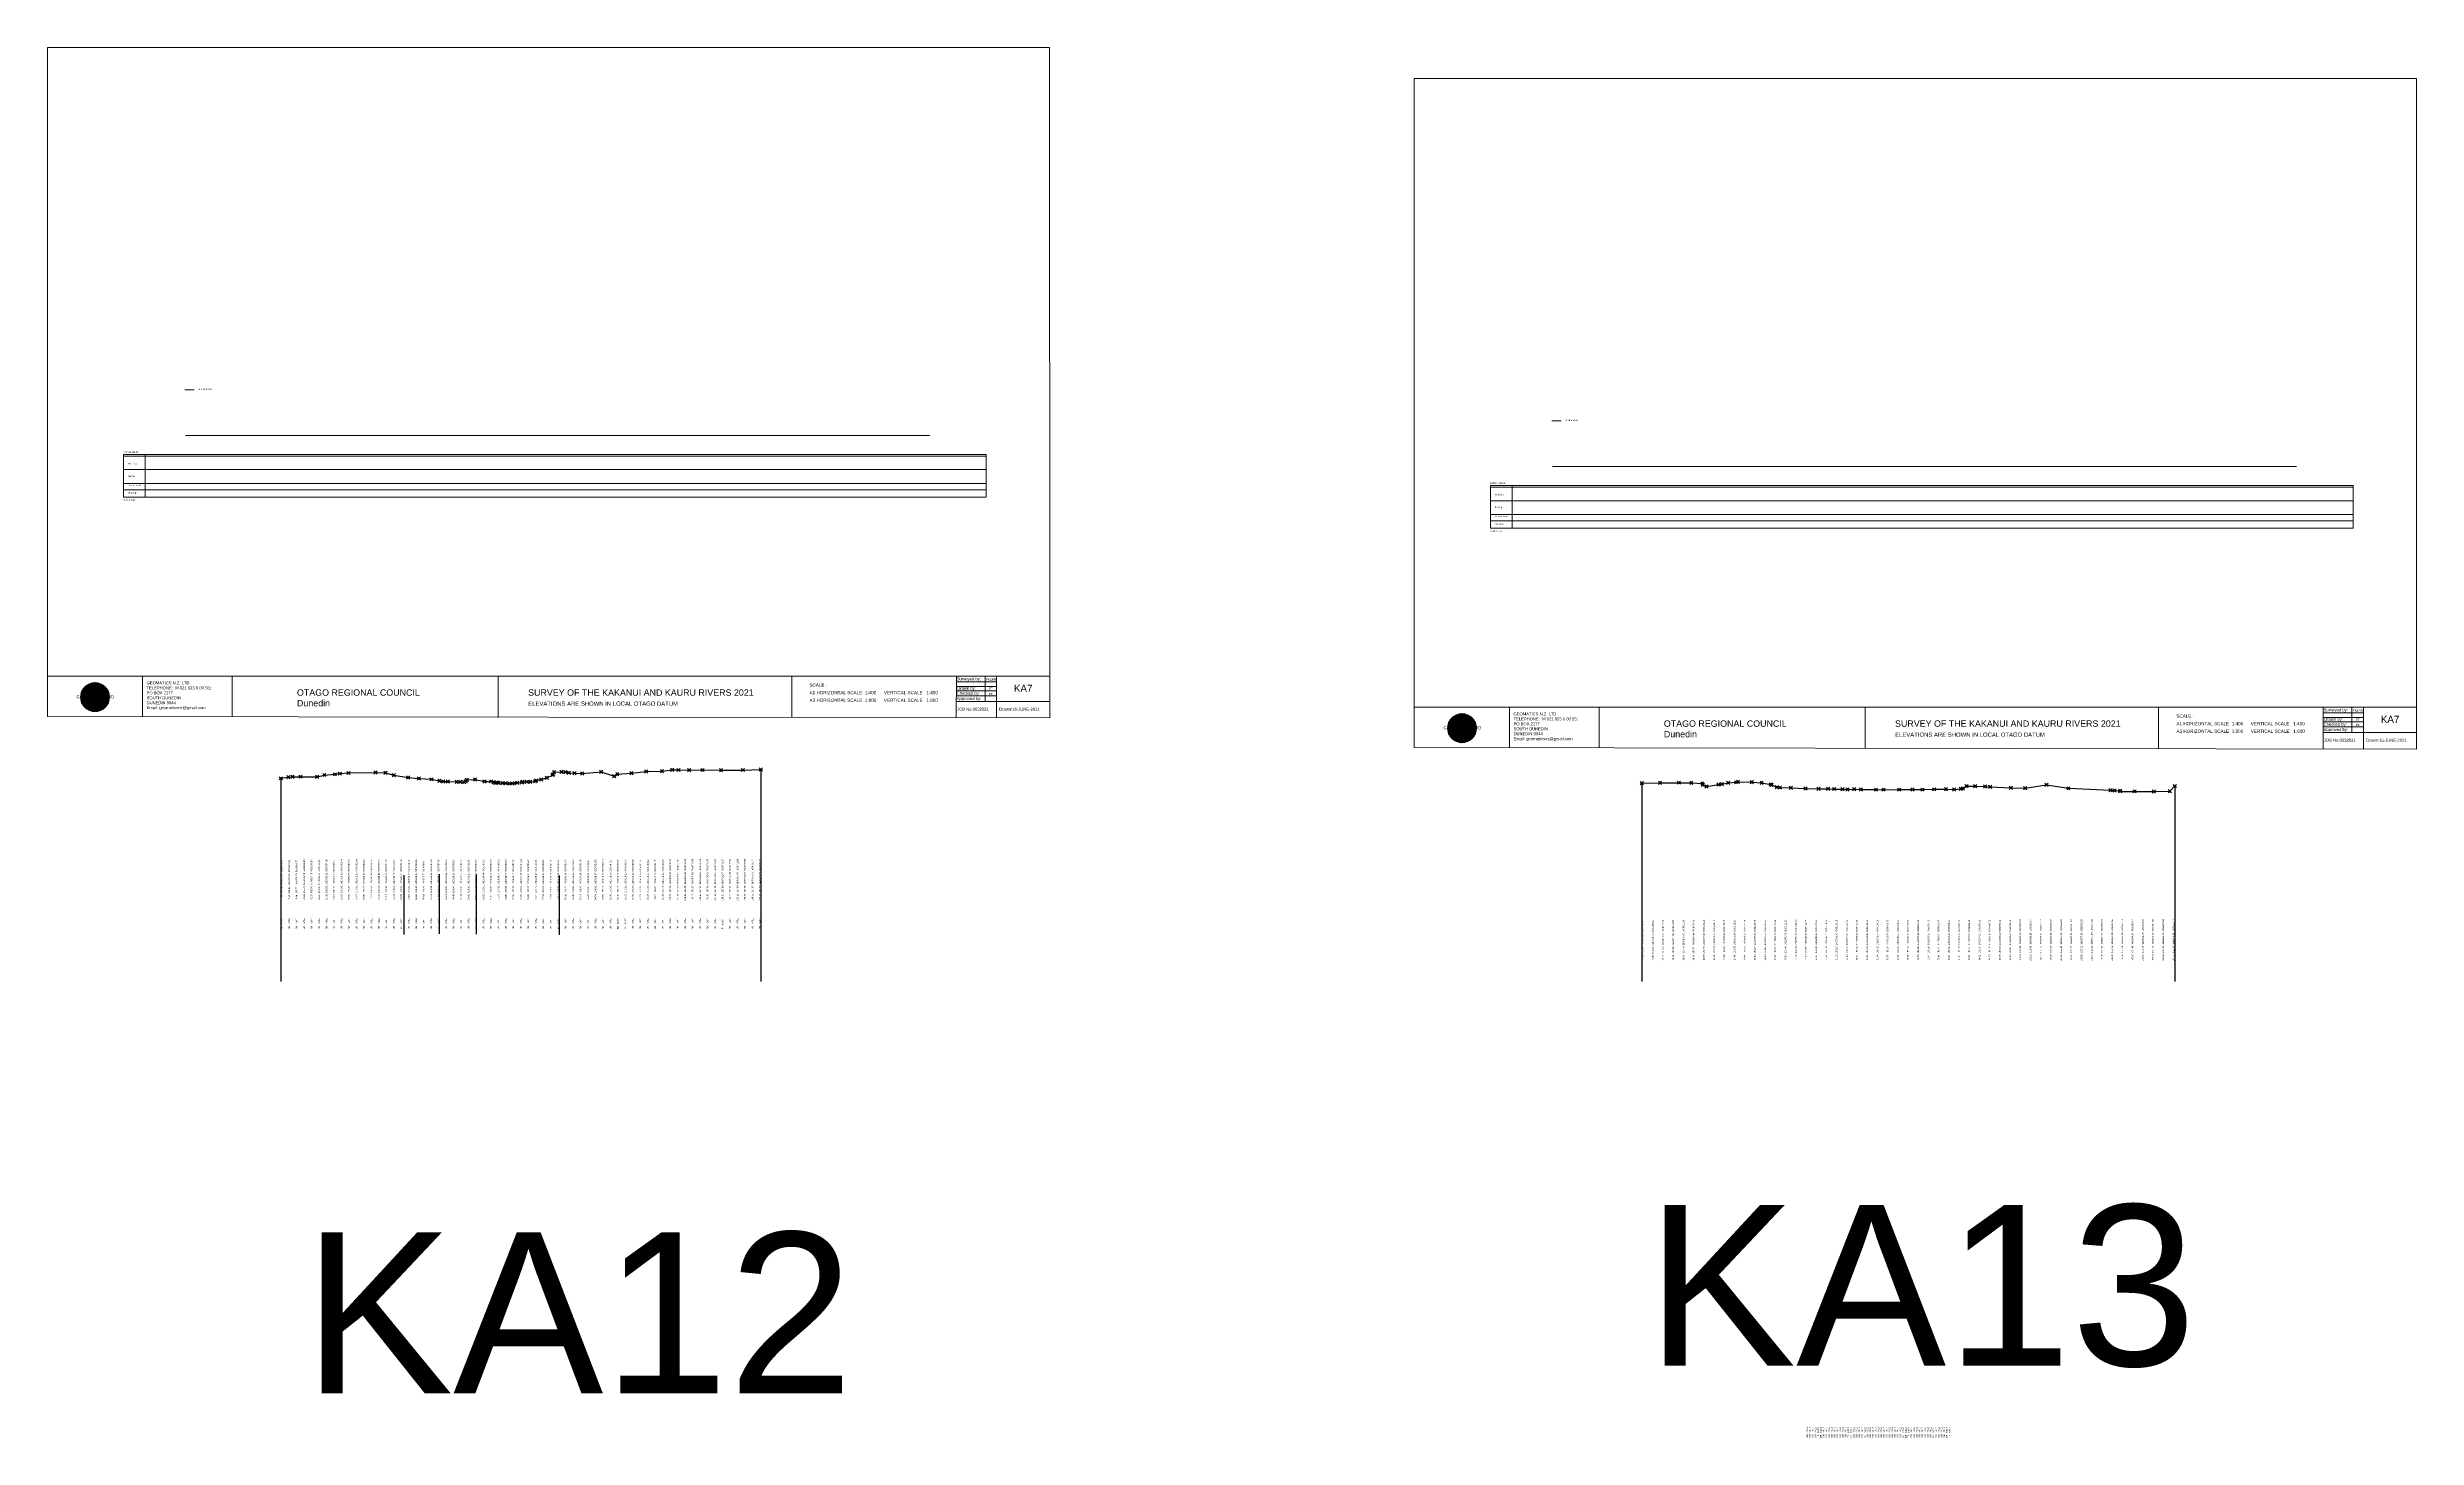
# Model space of a CAD drawing. Header units: millimetres. Extents: x -6058346 to 80050500, y -1699923 to 1425285630.
# Drawn here: x -488087 to 238543, y -47062 to 379613 of the extents above; entities that cross this region are included whole.
import ezdxf

# ---------------------------------------------------------------- set-up
doc = ezdxf.new("R2010")
doc.units = ezdxf.units.MM
doc.header["$PDMODE"] = 35
doc.header["$PDSIZE"] = 500
doc.layers.add('geo', color=7, linetype='Continuous', lineweight=0)
doc.styles.get("Standard").update_dxf_attribs({"font": 'arial.ttf'})

# ---------------------------------------------------------------- blocks, each defined once
blk = doc.blocks.new('Geomatics_Circle_SPT')
at = {"layer": 'geo', "color": 2, "linetype": 'Continuous', "lineweight": 0}
for p, q in [((0, 25.2), (-25.2, 0)), ((-24.7, 4.9), (-4.9, 24.7)), ((-24.7, -4.9), (4.9, 24.7)), ((4.9, -24.7), (-24.7, 4.9)), ((-24.7, 0), (0, -24.7)), ((-9.7, 23.3), (-23.3, 9.6)), ((9.7, 23.3), (-23.3, -9.7)), ((-23.3, 9.7), (9.7, -23.3)), ((-21, 14), (-14, 21)), ((-21, -14), (14, 21)), ((14, -21), (-21, 14)), ((0, 0), (-17.8, 17.8)), ((0, 0), (-17.8, -17.8)), ((-14, 21), (21, -14)), ((21, 14), (-14, -21)), ((23.3, -9.7), (-9.7, 23.3)), ((-9.7, -23.3), (23.3, 9.7)), ((-4.9, 24.7), (24.7, -4.9)), ((24.7, 4.9), (-4.9, -24.7)), ((25.2, 0), (0, 25.2)), ((0, 0), (17.8, 17.8)), ((0, 0), (17.8, -17.8)), ((0, -24.8), (25.2, 0)), ((4.9, 24.7), (24.7, 4.9)), ((23.3, 9.7), (9.7, 23.3)), ((14, 21), (21, 14)), ((17.8, 18.1), (17.8, 18.1)), ((-4.9, -24.7), (-24.7, -4.9)), ((-23.3, -9.7), (-9.7, -23.3)), ((-14, -21), (-21, -14)), ((-17.8, -17.8), (-17.8, -17.8)), ((24.7, -4.9), (4.9, -24.7)), ((4.9, -24.7), (4.9, -24.7)), ((9.7, -23.3), (23.3, -9.7)), ((21, -14), (14, -21)), ((18.1, -17.8), (18.1, -17.8))]:
    blk.add_line(p, q, dxfattribs=at)
at = {"layer": 'geo', "color": 1, "linetype": 'Continuous', "lineweight": 0}
for p, q in [((-25.2, 0), (9.7, 23.3)), ((-25.2, 0), (-9.6, 23.3)), ((-25.2, 0), (23.3, 9.7)), ((-25.2, 0), (-23.3, 9.7)), ((-23.3, -9.7), (-25.2, 0)), ((-9.6, -23.3), (-25.2, 0)), ((9.7, -23.3), (-25.2, 0)), ((-4.9, 24.8), (-24.7, -4.9)), ((4.9, 24.7), (-24.7, 4.9)), ((14, 21), (-24.7, -4.9)), ((-14, 21), (-24.7, 4.9)), ((21, 14), (-24.7, 4.9)), ((-21, 14), (-24.7, -4.9)), ((0, 0), (-24.7, 4.9)), ((-24.7, 4.9), (-21, -14)), ((-24.7, 4.9), (-4.9, -24.7)), ((-24.7, 4.9), (14, -21)), ((-24.7, 4.9), (-24.7, 4.9)), ((0, 0), (-24.7, -4.9)), ((-23.3, 9.7), (0, 25.2)), ((-23.3, -9.6), (0, 25.2)), ((-23.3, -9.6), (17.8, 17.8)), ((-23.3, 9.7), (-17.8, 17.9)), ((-23.3, -9.6), (-17.8, 17.9)), ((-23.3, 9.7), (17.8, 17.8)), ((-17.8, -17.8), (-23.3, 9.7)), ((0, -25.2), (-23.3, 9.7)), ((-23.3, 9.7), (17.8, -17.8)), ((-23.3, 9.7), (25.2, 0)), ((-23.3, 9.4), (-23.3, 9.4)), ((-23.3, -9.7), (25.2, 0)), ((4.9, 24.8), (-21, -14)), ((-4.9, 24.7), (-21, 14)), ((14, 21), (-21, 14)), ((-14, 21), (-21, -14)), ((0, 0), (-21, 14)), ((-21, 14), (-14, -21)), ((-21, 14), (4.9, -24.7)), ((-21, 14), (-21, 14)), ((24.7, 4.9), (-21, 14)), ((0, 0), (-21, -14)), ((-17.9, 17.6), (-17.9, 17.6)), ((-17.8, 17.8), (9.7, 23.3)), ((-17.8, 17.8), (-9.6, 23.3)), ((-17.8, -17.8), (9.7, 23.3)), ((-17.8, -17.8), (-9.7, 23.3)), ((-9.7, -23.3), (-17.8, 17.8)), ((-17.8, 17.8), (9.7, -23.3)), ((-17.8, 17.8), (23.3, -9.6)), ((-17.8, 17.8), (23.3, 9.7)), ((-17.8, -17.8), (23.3, 9.7)), ((4.9, 24.7), (-14, 21)), ((-4.9, 24.7), (-14, -20.9)), ((0, 0), (-14, 21)), ((-14, 21), (-4.9, -24.7)), ((-14, 21), (-14, 21)), ((24.7, -4.9), (-14, 21)), ((21, 14), (-14, 21)), ((-14, -21), (24.7, 4.9)), ((0, 0), (-14, -21)), ((-9.8, 23.1), (-9.8, 23.1)), ((-9.7, 23.3), (0, 25.2)), ((-9.7, 23.3), (0, -25.2)), ((-9.7, -23.3), (0, 25.2)), ((-9.6, 23.3), (17.8, -17.8)), ((-9.6, 23.3), (25.2, 0)), ((-9.6, 23.3), (17.8, 17.8)), ((-9.6, -23.3), (17.8, 17.9)), ((25.2, 0), (-9.6, -23.3)), ((0, 0), (-4.9, 24.7)), ((-4.9, 24.7), (-4.9, 24.7)), ((21, -14), (-4.9, 24.7)), ((24.8, 4.9), (-4.9, 24.7)), ((14, 21), (-4.9, 24.7)), ((-4.9, -24.7), (21, 14)), ((0, 0), (-4.9, -24.7)), ((-0.2, 25.1), (-0.2, 25.1)), ((0, 25.2), (9.7, -23.3)), ((0, 25.2), (23.3, -9.7)), ((0, 25.2), (23.3, 9.7)), ((0, 25.2), (9.7, 23.3)), ((0, 0), (4.9, 24.7)), ((0, -25.2), (9.7, 23.3)), ((0, 0), (14, 21)), ((0, 0), (21, 14)), ((23.3, 9.7), (0, -25.2)), ((0, 0), (24.8, 4.9)), ((0, 0), (4.9, -24.7)), ((0, 0), (14, -21)), ((0, 0), (21, -14)), ((0, 0), (24.8, -4.9)), ((21, 14), (4.9, 24.8)), ((14, -21), (4.9, 24.7)), ((24.7, -4.9), (4.9, 24.7)), ((4.9, 24.7), (4.9, 24.7)), ((4.9, -24.7), (14, 21)), ((4.9, -24.7), (24.7, 4.9)), ((9.4, 23.3), (9.4, 23.3)), ((9.7, 23.3), (17.8, -17.8)), ((9.7, 23.3), (25.2, 0)), ((9.7, 23.3), (17.8, 17.9)), ((17.8, 17.8), (9.7, -23.3)), ((25.2, 0), (9.7, -23.3)), ((21, -14), (14, 21)), ((24.7, 4.9), (14, 21)), ((14, 21), (14, 21)), ((14, -21), (21, 14)), ((17.6, 17.9), (17.6, 17.9)), ((17.8, 17.8), (23.3, -9.7)), ((17.8, 17.8), (23.3, 9.7)), ((23.3, 9.7), (17.8, -17.8)), ((24.7, -4.9), (21, 14)), ((21, 14), (21, 14)), ((21, -14), (24.7, 4.9)), ((23.1, 9.8), (23.1, 9.8)), ((23.3, 9.7), (25.2, 0)), ((25.2, 0), (23.3, -9.6)), ((24.7, 4.9), (24.7, 4.9)), ((25.1, 0.2), (25.1, 0.2)), ((-25.2, 0), (23.3, -9.7)), ((-25.1, -0.2), (-25.1, -0.2)), ((-24.7, -4.9), (-24.7, -4.9)), ((-24.7, -4.9), (-14, -21)), ((-24.7, -4.9), (4.9, -24.7)), ((-24.7, -4.9), (21, -14)), ((-17.8, -17.8), (-23.3, -9.7)), ((0, -25.2), (-23.3, -9.6)), ((17.8, -17.8), (-23.3, -9.6)), ((-23.1, -9.8), (-23.1, -9.8)), ((-21, -14), (24.7, -4.9)), ((-21, -14), (-21, -14)), ((-21, -14), (-4.9, -24.7)), ((-21, -14), (14, -21)), ((23.3, -9.7), (-17.8, -17.8)), ((-9.6, -23.3), (-17.8, -17.8)), ((9.7, -23.3), (-17.8, -17.8)), ((-17.6, -17.9), (-17.6, -17.9)), ((-14, -21), (21, -14)), ((-14, -21), (-14, -21)), ((-14, -21), (4.9, -24.7)), ((17.8, -17.8), (-9.7, -23.3)), ((0, -25.2), (-9.7, -23.3)), ((-9.4, -23.3), (-9.4, -23.3)), ((-4.9, -24.7), (24.7, -4.9)), ((-4.9, -24.7), (14, -21)), ((-4.9, -24.7), (-4.9, -24.7)), ((23.3, -9.6), (0, -25.2)), ((9.7, -23.3), (0, -25.2)), ((0.2, -25.1), (0.2, -25.1)), ((4.9, -24.7), (21, -14)), ((4.9, -24.7), (4.9, -24.7)), ((17.8, -17.8), (9.7, -23.3)), ((9.8, -23.1), (9.8, -23.1)), ((14, -21), (24.7, -4.9)), ((14, -21), (14, -21)), ((23.3, -9.6), (17.8, -17.8)), ((17.9, -17.6), (17.9, -17.6)), ((21, -14), (21, -14)), ((23.3, -9.4), (23.3, -9.4)), ((24.7, -4.9), (24.7, -4.9))]:
    blk.add_line(p, q, dxfattribs=at)
at = {"layer": 'geo', "color": 114, "linetype": 'Continuous', "lineweight": 0}
for p, q in [((17.9, 17.8), (-25.2, 0)), ((-24.7, 4.9), (14, 21)), ((-24.7, -4.9), (21, 14)), ((-14, -21), (-24.7, 4.9)), ((9.7, 23.3), (-23.3, 9.7)), ((0, 0), (-23.3, 9.7)), ((-23.3, 9.7), (-9.7, -23.3)), ((0, 0), (-23.3, -9.7)), ((-4.9, -24.7), (-21, 14)), ((-20.9, 14), (4.9, 24.7)), ((24.8, 4.9), (-20.9, -14)), ((0, 25.2), (-17.8, 17.8)), ((-17.8, 17.8), (0, -25.2)), ((-14, 21), (-4.9, 24.7)), ((4.9, -24.7), (-14, 21)), ((0, 0), (-9.7, 23.3)), ((0, 0), (-9.7, -23.3)), ((-4.9, 24.7), (14, -21)), ((17.8, -17.8), (0, 25.2)), ((0, 0), (9.7, 23.3)), ((0, 0), (23.3, 9.7)), ((0, 0), (9.7, -23.3)), ((0, 0), (23.3, -9.7)), ((4.9, 24.7), (21, -14)), ((23.3, -9.7), (9.7, 23.3)), ((14, 21), (24.7, -4.9)), ((25.2, 0), (17.8, 17.8)), ((21, 14), (24.7, 4.9)), ((-25.2, 0), (-17.8, -17.8)), ((-21, -14), (-24.7, -4.9)), ((-17.8, -17.8), (25.2, 0)), ((24.8, -4.9), (-14, -21)), ((-9.6, -23.3), (23.3, -9.7)), ((21, -14), (-4.9, -24.8)), ((0, -25.2), (17.9, -17.8)), ((14, -21), (4.9, -24.8))]:
    blk.add_line(p, q, dxfattribs=at)
at = {"layer": 'geo', "color": 250, "linetype": 'Continuous', "lineweight": 0}
for p, q in [((0, 0), (-25.2, 0)), ((24.7, 4.9), (-24.7, 4.9)), ((-24.7, 4.9), (-24.7, -4.9)), ((-23.3, 9.7), (23.3, 9.7)), ((-23.3, 9.7), (-23.3, 9.7)), ((-23.3, -9.7), (-23.3, 9.7)), ((21, 14), (-21, 14)), ((-21, 14), (-21, -14)), ((-17.8, 17.8), (17.8, 17.8)), ((-17.8, -17.8), (-17.8, 17.8)), ((-14, 21), (-14, 21)), ((14, 21), (-14, 21)), ((-14, 20.9), (-14, -21)), ((-9.7, 23.3), (9.7, 23.3)), ((-9.7, -23.3), (-9.7, 23.3)), ((-4.9, 24.7), (4.9, 24.7)), ((-4.9, 24.7), (-4.9, -24.7)), ((0, 0), (0, 25.2)), ((0, 0), (0, -25.2)), ((0, 0), (25.2, 0)), ((4.9, 24.7), (4.9, -24.7)), ((9.7, -23.3), (9.7, 23.3)), ((14, 21), (14, -21)), ((17.8, -17.8), (17.8, 17.8)), ((21, 14), (21, 14)), ((21, -14), (21, 14)), ((23.3, 9.7), (23.3, -9.7)), ((24.7, 4.9), (24.7, 4.9)), ((24.7, -4.9), (24.7, 4.9)), ((-24.7, -4.9), (24.7, -4.9)), ((23.3, -9.7), (-23.3, -9.7)), ((-21, -14), (21, -14)), ((17.8, -17.8), (-17.8, -17.8)), ((-14, -21), (14, -21)), ((9.7, -23.3), (-9.7, -23.3)), ((-4.9, -24.7), (4.9, -24.7))]:
    blk.add_line(p, q, dxfattribs=at)
blk = doc.blocks.new('GeomaticsNZ TITLE BLOCK')
at = {"color": 7, "linetype": 'Continuous', "lineweight": 0}
for p, q in [((0, 94.9), (0, 1579.2)), ((0, 1579.2), (2363.4, 1579.2)), ((2363.4, 1579.2), (2364, 94.9)), ((2364, 94.9), (0, 94.9)), ((0, 94.9), (0, 0)), ((15.9, 94.9), (2364, 94.9)), ((224.3, 95.2), (224.3, -0.3)), ((2364, 94.9), (382.6, 94.9)), ((435.8, 95.2), (435.8, -0.7)), ((1063.4, 94.9), (1063.4, -2.4)), ((1755.4, 94.9), (1755.4, -2.6)), ((2143.6, 60.4), (2238.6, 60.4)), ((2143.9, 94.9), (2143.7, -3)), ((2143.9, 81.9), (2238.6, 81.7)), ((2143.9, 71), (2238.6, 71)), ((2211.5, 94.9), (2211.5, 36.1)), ((2238.6, 94.8), (2238.6, -3.2)), ((2364, -3.5), (2364, 94.9)), ((0, 0), (2364, -3.5)), ((2143.8, 48.6), (2238.6, 48.6)), ((2143.8, 35.4), (2364, 35.3))]:
    blk.add_line(p, q, dxfattribs=at)
at = {"color": 7, "linetype": 'Continuous', "lineweight": 0, "xscale": 1.36, "yscale": 1.36, "zscale": 1.36}
blk.add_blockref('Geomatics_Circle_SPT', (112.4, 45.7), dxfattribs=at)
at = {"color": 7, "linetype": 'Continuous', "lineweight": 0}
for s, p in [('PK&RR', (2213.2, 84.8)), ('ST', (2220.3, 63.6)), ('PK', (2220.4, 50.6))]:
    blk.add_text(s, height=5, dxfattribs=at).set_placement(p)
at = {"color": 7, "linetype": 'Continuous', "lineweight": 0, "attachment_point": 1}
for s, width, heights, insert, char_height in [('{\\C256;GEOMATICS N.Z. LTD                   \\PTELEPHONE:  M 021 023 6 00 55;\\PPO BOX 2177\\PSOUTH DUNEDIN\\PDUNEDIN 9044\\PEmail: geomaticsnz@gmail.com}', 3535.727, [94.7], (234, 82.7), 7), ('{\\C256;OTAGO REGIONAL COUNCIL\\PDunedin}', 3535.727, [0], (588.6, 64), 15), ('{\\C256;SURVEY OF THE KAKANUI AND KAURU RIVERS 2021}', 3535.727, [0], (1133.8, 64), 15), ('{\\C256;Surveyed by:}', 3535.727, [0], (2144.7, 92.4), 7), ('{\\C256;Checked by:}', 3535.727, [0], (2144.7, 58.6), 7), ('{\\C256;Drawn by:}', 3535.727, [0], (2145.8, 70.4), 7), ('{\\C256;Geomatics N.Z. LTD                   }', 125.079, [15.8], (68.8, 49.9), 7), ('{\\C256;ELEVATIONS ARE SHOWN IN LOCAL OTAGO DATUM}', 3535.727, [0], (1134.1, 35.4), 10), ('{\\C256;Approved by:}', 3535.727, [0], (2144.7, 45.9), 7), ('{\\C256;JOB No 0032021}', 3535.727, [0], (2145.3, 20.8), 7), ('{\\C256;Drawn:16-JUNE-2021}', 3535.727, [0], (2244.7, 20.7), 7)]:
    blk.add_mtext_dynamic_manual_height_columns(s, width=width, gutter_width=159, heights=heights, dxfattribs=dict(at, insert=insert, char_height=char_height))

msp = doc.modelspace()

# ---------------------------------------------------------------- linework, layer by layer
at = {"color": 1, "linetype": 'Continuous', "lineweight": 0, "transparency": 33554687}
for p, q in [((-445951.565, 274483.292), (-443044.834, 274483.292)), ((-26728.503, 264959.099), (-23821.772, 264959.099))]:
    msp.add_line(p, q, dxfattribs=at)
at = {"color": 7, "linetype": 'Continuous', "lineweight": 0, "transparency": 33554687}
for p, q in [((-460510.318, 254684.605), (-464719.507, 254682.31)), ((-464719.507, 254682.31), (-464719.507, 241531.791)), ((-460510.318, 254684.605), (-200139.011, 254684.605)), ((-458084.028, 254684.605), (-458084.028, 241531.791)), ((-445707.432, 260532.924), (-217486.158, 260532.924)), ((-200139.011, 254684.605), (-200139.011, 241531.791)), ((-464719.507, 254121.691), (-200139.011, 254121.691)), ((-464719.507, 250013.537), (-200139.011, 250013.537)), ((-26484.37, 251008.731), (201736.904, 251008.731)), ((-464719.507, 245797.316), (-200139.011, 245797.316)), ((-464719.507, 243806.282), (-200139.011, 243806.282)), ((-464719.507, 241531.791), (-200139.011, 241531.791)), ((-461709.655, 240236.021), (-461709.655, 240236.021)), ((-41287.256, 245160.412), (-45496.445, 245158.117)), ((-45496.445, 245158.117), (-45496.445, 232007.598)), ((-45496.445, 244597.498), (219084.051, 244597.498)), ((-45496.445, 240489.344), (219084.051, 240489.344)), ((-41287.256, 245160.412), (219084.051, 245160.412)), ((-38860.966, 245160.412), (-38860.966, 232007.598)), ((219084.051, 245160.412), (219084.051, 232007.598)), ((-45496.445, 236273.123), (219084.051, 236273.123)), ((-45496.445, 234282.089), (219084.051, 234282.089)), ((-45496.445, 232007.598), (219084.051, 232007.598)), ((-42486.593, 230711.828), (-42486.593, 230711.828))]:
    msp.add_line(p, q, dxfattribs=at)
for p, q in [((-416483.221, 155286), (-416483.221, 92950.174)), ((-269287.034, 157954), (-269287.034, 92950.174)), ((896.939, 153811), (896.939, 92950.174)), ((164366.132, 152927), (164366.132, 92950.174))]:
    msp.add_line(p, q)
at = {"color": 6}
for p, q in [((-378687.809, 107337.441), (-378687.809, 125583.236)), ((-367835.547, 107576.218), (-367835.547, 125822.013)), ((-356478.923, 107472.575), (-356478.923, 125718.369)), ((-331018.145, 107226.918), (-331018.145, 125472.713))]:
    msp.add_line(p, q, dxfattribs=at)
at = {"color": 1}
for points in [[(-416483.221, 155286), (-414195.19, 155636), (-412944.517, 155766), (-410475.853, 155786), (-405350.836, 155756), (-403141.839, 156296), (-399957.467, 156516), (-398381.566, 156716), (-395734.934, 156915), (-387456.25, 157085), (-384419.277, 156995), (-381867.417, 156245), (-377402.421, 155515), (-374160.149, 155255), (-370279.022, 154975), (-367885.628, 154525), (-366671.605, 154345), (-365238.871, 154275), (-362562.557, 154185), (-361431.389, 154205), (-360282.629, 154105), (-359745.488, 154395), (-359410.247, 154855), (-356933.557, 154935), (-354035.494, 154315), (-352004.566, 154355), (-351295.41, 154085), (-350800.714, 153845), (-350276.766, 154015), (-349720.368, 153915), (-348545.424, 153805), (-347459.055, 153785), (-346374.847, 153655), (-345533.376, 153725), (-344881.073, 153745), (-344009.693, 153925), (-342587.216, 154035), (-342350.378, 154185), (-341064.259, 154235), (-339962.631, 154235), (-338514.766, 154355), (-338172.73, 154665), (-336683.675, 154915), (-334923.632, 155445), (-333158.983, 156295), (-332997.309, 156445), (-332701.451, 157185), (-330374.623, 157255), (-329206.879, 157195), (-328131.035, 156995), (-326454.317, 156865), (-324076.559, 156785), (-318221.217, 157255), (-314230.597, 155935), (-313287.254, 156545), (-308949.878, 156865), (-304439.795, 157385), (-299598.859, 157485), (-296478.961, 157864), (-294508.254, 157844), (-291222.552, 157814), (-287192.879, 157844), (-281491.379, 157754), (-274828.42, 157834), (-269287.034, 157954)], [(896.939, 153811), (6488.428, 153931), (12252.706, 153941), (16103.894, 153881), (19487.393, 153741), (19634.89, 153271), (20777.452, 152781), (24413.826, 153361), (25478.528, 153511), (27422.666, 153911), (29807.717, 154061), (30404.317, 154171), (34633.12, 154121), (37668.853, 153920), (40517.242, 153400), (40718.165, 153320), (42340.772, 152570), (43267.481, 152430), (46611.742, 152400), (51101.974, 152150), (55101.133, 152080), (58036.855, 152090), (59940.631, 152000), (62451.22, 151920), (63965.649, 151860), (66059.574, 151950), (68053.209, 151860), (72745.472, 151860), (75067.88, 151800), (79808.751, 151809), (83972.983, 151849), (87036.914, 151809), (90568.403, 151909), (94212.774, 151969), (96734.493, 151869), (98750.841, 152089), (99404.292, 152169), (100493.334, 152889), (103158.186, 152859), (106228.115, 152769), (107780.088, 152649), (114078.244, 152399), (118502.477, 152269), (125000.927, 153308), (131728.03, 152218), (144628.67, 151618), (145909.989, 151548), (147599.663, 151488), (147598.155, 151288), (152045.868, 151288), (157971.018, 151208), (162822.133, 151308), (164366.132, 152927)]]:
    msp.add_lwpolyline(points, dxfattribs=at)
for p in [(-416483.221, 155286), (-414195.19, 155636), (-412944.517, 155766), (-410475.853, 155786), (-405350.836, 155756), (-403141.839, 156296), (-399957.467, 156516), (-398381.566, 156716), (-395734.934, 156915), (-387456.25, 157085), (-384419.277, 156995), (-381867.417, 156245), (-377402.421, 155515), (-374160.149, 155255), (-370279.022, 154975), (-367885.628, 154525), (-366671.605, 154345), (-365238.871, 154275), (-362562.557, 154185), (-361431.389, 154205), (-360282.629, 154105), (-359745.488, 154395), (-359410.247, 154855), (-356933.557, 154935), (-354035.494, 154315), (-352004.566, 154355), (-351295.41, 154085), (-350800.714, 153845), (-350276.766, 154015), (-349720.368, 153915), (-348545.424, 153805), (-347459.055, 153785), (-346374.847, 153655), (-345533.376, 153725), (-344881.073, 153745), (-344009.693, 153925), (-342587.216, 154035), (-342350.378, 154185), (-341064.259, 154235), (-339962.631, 154235), (-338514.766, 154355), (-338172.73, 154665), (-336683.675, 154915), (-334923.632, 155445), (-333158.983, 156295), (-332997.309, 156445), (-332701.451, 157185), (-330374.623, 157255), (-329206.879, 157195), (-328131.035, 156995), (-326454.317, 156865), (-324076.559, 156785), (-318221.217, 157255), (-314230.597, 155935), (-313287.254, 156545), (-308949.878, 156865), (-304439.795, 157385), (-299598.859, 157485), (-296478.961, 157864), (-294508.254, 157844), (-291222.552, 157814), (-287192.879, 157844), (-281491.379, 157754), (-274828.42, 157834), (-269287.034, 157954)]:
    msp.add_point(p)
at = {"color": 6}
for p in [(896.939, 153811), (6488.428, 153931), (12252.706, 153941), (16103.894, 153881), (19487.393, 153741), (19634.89, 153271), (20777.452, 152781), (24413.826, 153361), (25478.528, 153511), (27422.666, 153911), (29807.717, 154061), (30404.317, 154171), (34633.12, 154121), (37668.853, 153920), (40517.242, 153400), (40718.165, 153320), (42340.772, 152570), (43267.481, 152430), (46611.742, 152400), (51101.974, 152150), (99404.292, 152169), (100493.334, 152889), (103158.186, 152859), (106228.115, 152769), (107780.088, 152649), (114078.244, 152399), (118502.477, 152269), (125000.927, 153308), (131728.03, 152218), (164366.132, 152927), (55101.133, 152080), (58036.855, 152090), (59940.631, 152000), (62451.22, 151920), (63965.649, 151860), (66059.574, 151950), (68053.209, 151860), (72745.472, 151800), (75067.88, 151800), (79808.751, 151809), (83972.983, 151849), (87036.914, 151809), (90568.403, 151909), (94212.774, 151969), (96734.493, 151869), (98750.841, 152089), (144628.67, 151618), (145909.989, 151548), (147598.155, 151288), (147599.663, 151488), (152045.868, 151288), (157971.018, 151208), (162822.133, 151308)]:
    msp.add_point(p, dxfattribs=at)

# ---------------------------------------------------------------- block references
at = {"color": 7, "linetype": 'Continuous', "lineweight": 0, "xscale": 130.037656131007, "yscale": 130.037656131007, "zscale": 130.037656131007}
for p in [(-488087.242, 174252.948), (-68864.18, 164728.755)]:
    msp.add_blockref('GeomaticsNZ TITLE BLOCK', p, dxfattribs=at)

# ---------------------------------------------------------------- texts
at = {"color": 7, "linetype": 'Continuous', "lineweight": 0, "transparency": 33554687}
for s, height, p in [('Ground Level', 473.07414, (-441759.233, 274483.292)), ('Ground Level', 473.07414, (-22536.171, 264959.099)), ('DATUM 150.00', 473.07414, (-464786.444, 255138.974)), ('Easting', 473.0741, (-463344.324, 247757.214)), ('Northing', 473.0741, (-463275.44, 251616.616)), ('Section KA7', 473.07414, (-464786.455, 240487.098)), ('Ground Level', 473.07414, (-463327.221, 244967.903)), ('Chainage', 473.0741, (-463324.962, 242643.767)), ('DATUM 150.00', 473.07414, (-45563.382, 245614.781)), ('Northing', 473.0741, (-44052.378, 242092.423)), ('Ground Level', 473.07414, (-44104.159, 235443.71)), ('Chainage', 473.0741, (-44101.9, 233119.575)), ('Easting', 473.0741, (-44121.262, 238233.021)), ('Section KA7', 473.07414, (-45563.393, 230962.905))]:
    msp.add_text(s, height=height, dxfattribs=at).set_placement(p)
at = {"color": 7, "linetype": 'Continuous', "lineweight": 0}
for s, height, p in [('A1 HORIZONTAL SCALE  1:400      VERTICAL SCALE   1:400 ', 1005.54278, (-254324.687, 181081.038)), ('SCALE :  ', 1005.5428, (-254371.231, 183404.817)), ('KA7', 2154.7345, (-191655.637, 181831.723)), ('A3 HORIZONTAL SCALE  1:800      VERTICAL SCALE   1:800', 1005.54278, (-254324.687, 178757.259)), ('SCALE :  ', 1005.5428, (164851.831, 173880.624)), ('KA7', 2154.7345, (227567.425, 172307.53)), ('A1 HORIZONTAL SCALE  1:400      VERTICAL SCALE   1:400 ', 1005.54278, (164898.375, 171556.845)), ('A3 HORIZONTAL SCALE  1:800      VERTICAL SCALE   1:800', 1005.54278, (164898.375, 169233.066)), ('KA13', 49394.4947, (2221.591, -25016.169)), ('KA12', 49394.4947, (-409645.905, -33445.743))]:
    msp.add_text(s, height=height, dxfattribs=at).set_placement(p)
for s, p in [('  4.94  155.29  1426573.84  5006809.51', (-415981.174, 117794.952)), ('  7.23  155.64  1426572.56  5006807.56', (-413689.539, 117770.736)), ('  8.48  155.77  1426571.79  5006806.57', (-411397.903, 117775.511)), (' 10.94  155.79  1426569.98  5006804.88', (-409106.609, 117727.762)), (' 16.07  155.76  1426567.18  5006800.52', (-406815.314, 117727.762)), (' 18.28  156.30  1426565.27  5006799.25', (-404524.02, 117727.762)), (' 21.46  156.52  1426563.01  5006797.00', (-402232.384, 117783.356)), (' 23.04  156.72  1426562.20  5006795.61', (-399940.748, 117783.356)), (' 25.69  156.92  1426560.32  5006793.74', (-397649.113, 117783.356)), (' 33.96  157.09  1426554.89  5006787.49', (-395357.477, 117774.488)), (' 37.00  157.00  1426552.85  5006785.24', (-393065.842, 117774.488)), (' 39.55  156.25  1426550.99  5006783.48', (-390774.206, 117774.488)), (' 44.02  155.52  1426547.96  5006780.20', (-388482.57, 117794.952)), (' 47.26  155.26  1426545.88  5006777.71', (-386191.276, 117794.952)), (' 51.14  154.98  1426543.39  5006774.73', (-383899.981, 117774.829)), (' 53.54  154.53  1426541.79  5006772.95', (-381608.346, 117774.829)), (' 54.75  154.35  1426541.11  5006771.93', (-379316.71, 117774.829)), (' 56.18  154.28  1426540.00  5006771.00', (-377025.074, 117774.829)), (' 58.86  154.19  1426538.11  5006769.10', (-374733.78, 117774.829)), (' 59.99  154.21  1426537.52  5006768.11', (-372442.144, 117774.829)), (' 61.14  154.11  1426536.68  5006767.32', (-370150.509, 117777.558)), (' 61.68  154.40  1426536.21  5006767.02', (-367858.873, 117777.558)), (' 62.01  154.86  1426535.92  5006766.83', (-365567.237, 117777.558)), (' 64.49  154.94  1426534.24  5006765.01', (-363275.602, 117777.558)), (' 67.39  154.32  1426532.33  5006762.83', (-360983.966, 117777.558)), (' 69.42  154.36  1426531.15  5006761.16', (-358692.331, 117777.558)), (' 70.13  154.09  1426530.69  5006760.62', (-356400.695, 117770.736)), (' 70.62  153.85  1426530.44  5006760.18', (-354109.059, 117770.736)), (' 71.14  154.02  1426530.44  5006759.48', (-351817.424, 117770.736)), (' 71.70  153.92  1426529.77  5006759.33', (-349525.788, 117770.736)), (' 72.88  153.81  1426528.79  5006758.63', (-347234.153, 117770.736)), (' 73.96  153.79  1426528.29  5006757.62', (-344942.517, 117770.736)), (' 75.05  153.66  1426527.09  5006757.24', (-342650.881, 117770.736)), (' 75.89  153.73  1426526.51  5006756.63', (-340359.246, 117770.736)), (' 76.54  153.75  1426526.29  5006755.95', (-338067.61, 117770.736)), (' 77.41  153.93  1426525.81  5006755.21', (-335775.975, 117770.736)), (' 78.83  154.04  1426524.44  5006754.53', (-333484.339, 117770.736)), (' 79.07  154.19  1426524.33  5006754.31', (-331192.703, 117770.736)), (' 80.36  154.24  1426523.64  5006753.20', (-328901.068, 117775.511)), (' 81.46  154.24  1426522.86  5006752.42', (-326609.432, 117775.511)), (' 82.91  154.36  1426521.94  5006751.30', (-324318.138, 117775.511)), (' 83.25  154.67  1426521.64  5006751.11', (-322026.502, 117775.511)), (' 84.74  154.92  1426520.57  5006750.07', (-319734.866, 117775.511)), (' 86.50  155.45  1426519.75  5006748.44', (-317443.572, 117775.511)), (' 88.26  156.30  1426518.59  5006747.11', (-315152.277, 117775.511)), (' 88.42  156.45  1426518.27  5006747.18', (-312860.642, 117775.511)), (' 88.72  157.19  1426518.15  5006746.89', (-310569.347, 117775.511)), (' 91.05  157.26  1426516.35  5006745.38', (-308278.053, 117774.829)), (' 92.21  157.20  1426515.56  5006744.52', (-305986.417, 117774.829)), (' 93.29  157.00  1426515.51  5006743.12', (-303695.122, 117774.829)), (' 94.97  156.87  1426514.28  5006741.97', (-301403.487, 117774.829)), (' 97.34  156.79  1426514.03  5006739.03', (-299112.192, 117774.829)), ('103.20  157.26  1426508.93  5006735.71', (-296820.557, 117727.762)), ('107.19  155.94  1426506.04  5006732.94', (-294528.921, 117727.762)), ('108.13  156.55  1426505.43  5006732.22', (-292237.285, 117727.762)), ('112.47  156.87  1426502.58  5006728.95', (-289945.65, 117727.762)), ('116.98  157.39  1426499.65  5006725.52', (-287654.355, 117727.762)), ('121.82  157.49  1426496.00  5006722.29', (-285362.72, 117727.762)), ('124.94  157.86  1426494.07  5006719.83', (-283071.425, 117727.762)), ('126.91  157.84  1426492.97  5006718.17', (-280779.79, 117727.762)), ('130.20  157.81  1426490.49  5006715.98', (-278488.495, 117727.762)), ('134.23  157.84  1426487.90  5006712.89', (-276196.859, 117727.762)), ('139.93  157.75  1426484.20  5006708.55', (-273905.224, 117727.762)), ('146.59  157.83  1426479.55  5006703.77', (-271613.588, 117727.762)), ('152.13  157.95  1426475.90  5006699.60', (-269321.953, 117727.762)), ('BB   KA12', (-415981.174, 109022.548)), ('SH   KA12', (-413696.244, 109042.33)), ('SH   KA12', (-411403.129, 109042.33)), ('SH   KA12', (-409110.013, 109042.33)), ('SH   KA12', (-406816.898, 109042.33)), ('SH   KA12', (-404523.782, 109042.33)), ('SH   KA12', (-402230.667, 109042.33)), ('SH   KA12', (-399937.551, 109042.33)), ('SH   KA12', (-397644.436, 109042.33)), ('SH   KA12', (-395351.32, 109042.33)), ('SH   KA12', (-393058.205, 109042.33)), ('SH   KA12', (-390765.089, 109042.33)), ('SH   KA12', (-388471.974, 109042.33)), ('SH   KA12', (-386178.858, 109042.33)), ('SH   KA12', (-383885.742, 109042.33)), ('SH   KA12', (-381592.627, 109042.33)), ('W    KA12', (-379305.992, 109065.182)), ('SH   KA12', (-377021.062, 109042.33)), ('SH   KA12', (-374727.946, 109042.33)), ('SH   KA12', (-372434.831, 109042.33)), ('SH   KA12', (-370141.715, 109042.33)), ('W    KA12', (-367855.08, 109065.182)), ('SH   KA12', (-365570.15, 109042.33)), ('SH   KA12', (-363277.034, 109042.33)), ('SH   KA12', (-360983.919, 109042.33)), ('SH   KA12', (-358690.803, 109042.33)), ('W    KA12', (-356404.168, 109065.182)), ('SH   KA12', (-354119.238, 109042.33)), ('SH   KA12', (-351826.122, 109042.33)), ('SH   KA12', (-349533.007, 109042.33)), ('SH   KA12', (-347239.891, 109042.33)), ('SH   KA12', (-344946.776, 109042.33)), ('SH   KA12', (-342653.66, 109042.33)), ('SH   KA12', (-340360.545, 109042.33)), ('SH   KA12', (-338067.429, 109042.33)), ('SH   KA12', (-335774.314, 109042.33)), ('SH   KA12', (-333481.198, 109042.33)), ('W    KA12', (-331194.563, 109065.182)), ('SH   KA12', (-328909.633, 109042.33)), ('SH   KA12', (-326616.517, 109042.33)), ('SH   KA12', (-324323.402, 109042.33)), ('SH   KA12', (-322030.286, 109042.33)), ('SH   KA12', (-319737.171, 109042.33)), ('SH   KA12', (-317444.055, 109042.33)), ('SH   KA12', (-315150.939, 109042.33)), ('BB   KA12', (-312864.304, 109022.548)), ('TB   KA12', (-310585.854, 109057.337)), ('SH   KA12', (-308300.924, 109042.33)), ('SH   KA12', (-306007.809, 109042.33)), ('SH   KA12', (-303714.693, 109042.33)), ('SH   KA12', (-301421.578, 109042.33)), ('SH   KA12', (-299128.462, 109042.33)), ('SH   KA12', (-296835.347, 109042.33)), ('SH   KA12', (-294542.231, 109042.33)), ('SH   KA12', (-292249.116, 109042.33)), ('SH   KA12', (-289956, 109042.33)), ('SH   KA12', (-287662.885, 109042.33)), ('SH   KA12', (-285369.769, 109042.33)), ('SH   KA12', (-283076.654, 109042.33)), ('F    KA12', (-280790.018, 109016.409)), ('SH   KA12', (-278505.088, 109042.33)), ('SH   KA12', (-276211.973, 109042.33)), ('SH   KA12', (-273918.857, 109042.33)), ('SH   KA12', (-271625.742, 109042.33)), ('SH   KA12', (-269332.626, 109042.33)), ('  0.90  153.81  1426984.50  5006142.58', (1398.986, 99250.654)), ('  6.49  153.93  1426979.72  5006138.98', (4529.668, 99253.383)), (' 12.25  153.94  1426974.75  5006136.06', (7660.35, 99203.588)), (' 16.10  153.88  1426971.56  5006133.89', (10791.031, 99203.588)), (' 19.49  153.74  1426968.61  5006132.23', (13921.713, 99203.588)), (' 19.63  153.27  1426968.48  5006132.16', (17052.395, 99203.588)), (' 20.78  152.78  1426967.58  5006131.44', (20183.077, 99259.181)), (' 24.41  153.36  1426964.51  5006129.49', (23313.759, 99259.181)), (' 25.48  153.51  1426963.58  5006128.97', (26444.441, 99259.181)), (' 27.42  153.91  1426961.84  5006128.09', (29575.123, 99259.181)), (' 29.81  154.06  1426959.63  5006127.14', (32705.805, 99259.181)), (' 30.40  154.17  1426959.05  5006126.95', (35836.487, 99250.313)), (' 34.63  154.12  1426955.52  5006124.61', (38967.169, 99250.313)), (' 37.67  153.92  1426953.26  5006122.48', (42097.851, 99250.313)), (' 40.52  153.40  1426950.71  5006121.19', (45228.533, 99270.777)), (' 40.72  153.32  1426950.56  5006121.05', (48359.215, 99270.777)), (' 42.34  152.57  1426948.86  5006120.73', (51489.897, 99270.777)), (' 43.27  152.43  1426948.18  5006120.06', (54620.579, 99270.777)), (' 46.61  152.40  1426945.42  5006118.16', (57751.261, 99270.777)), (' 51.10  152.15  1426941.39  5006116.15', (60881.602, 99250.654)), (' 55.10  152.08  1426937.98  5006114.06', (64012.284, 99250.654)), (' 58.04  152.09  1426935.54  5006112.42', (67142.965, 99250.654)), (' 59.94  152.00  1426933.86  5006111.52', (70273.647, 99250.654)), (' 62.45  151.92  1426931.76  5006110.14', (73404.329, 99253.383)), (' 63.97  151.86  1426930.54  5006109.23', (76535.011, 99253.383)), (' 66.06  151.95  1426928.65  5006108.31', (79665.693, 99253.383)), (' 68.05  151.86  1426926.80  5006107.52', (82796.375, 99253.383)), (' 72.75  151.80  1426923.14  5006104.50', (85926.716, 99246.562)), (' 75.07  151.80  1426920.62  5006104.19', (89057.398, 99246.562)), (' 79.81  151.81  1426916.81  5006101.32', (92187.739, 99246.562)), (' 83.97  151.85  1426913.46  5006098.81', (95318.421, 99251.337)), (' 87.04  151.81  1426910.95  5006097.04', (98449.103, 99251.337)), (' 90.57  151.91  1426907.67  5006095.64', (101579.444, 99250.654)), (' 94.21  151.97  1426904.25  5006094.26', (104709.785, 99250.654)), (' 96.73  151.87  1426902.19  5006092.79', (107840.125, 99250.654)), (' 98.75  152.09  1426900.54  5006091.62', (110970.807, 99250.654)), (' 99.40  152.17  1426899.97  5006091.30', (114101.148, 99250.654)), ('100.49  152.89  1426899.03  5006090.75', (117231.83, 99203.588)), ('103.16  152.86  1426896.81  5006089.27', (120362.512, 99203.588)), ('106.23  152.77  1426894.34  5006087.42', (123493.194, 99203.588)), ('107.78  152.65  1426892.98  5006086.67', (126623.876, 99203.588)), ('114.08  152.40  1426887.12  5006084.20', (129754.217, 99203.588)), ('118.50  152.27  1426883.56  5006081.53', (132884.558, 99203.588)), ('125.00  153.31  1426877.92  5006078.30', (136015.24, 99203.588)), ('131.73  152.22  1426871.69  5006075.62', (139145.922, 99203.588)), ('144.63  151.62  1426861.12  5006068.15', (142276.604, 99203.588)), ('145.91  151.55  1426859.98  5006067.56', (145407.286, 99203.588)), ('147.60  151.29  1426858.06  5006067.49', (148537.627, 99203.588)), ('147.60  151.49  1426858.07  5006067.47', (151667.967, 99203.588)), ('152.05  151.29  1426854.78  5006064.30', (154798.308, 99203.588)), ('157.97  151.21  1426849.32  5006061.89', (157928.99, 99203.588)), ('162.82  151.31  1426846.23  5006057.61', (161059.672, 99203.588)), ('164.37  152.93  1426844.51  5006057.47', (164190.354, 99203.588)), ('SH   KA13', (51876.933, -47088.294)), ('SH   KA13', (52718.793, -47088.294)), ('SH   KA13', (53560.653, -47088.294)), ('SH   KA13', (54402.512, -47088.294)), ('TB   KA13', (55237.892, -47073.287)), ('BB   KA13', (56073.272, -47108.076)), ('SH   KA13', (56915.132, -47088.294)), ('SH   KA13', (57756.992, -47088.294)), ('SH   KA13', (58598.852, -47088.294)), ('SH   KA13', (59440.712, -47088.294)), ('SH   KA13', (60282.572, -47088.294)), ('SH   KA13', (61124.432, -47088.294)), ('SH   KA13', (61966.291, -47088.294)), ('SH   KA13', (62808.151, -47088.294)), ('SH   KA13', (63650.011, -47088.294)), ('TB   KA13', (64485.391, -47073.287)), ('BB   KA13', (65320.771, -47108.076)), ('SH   KA13', (66162.631, -47088.294)), ('SH   KA13', (67004.491, -47088.294)), ('SH   KA13', (67846.351, -47088.294)), ('SH   KA13', (68688.211, -47088.294)), ('W    KA13', (69523.59, -47065.443)), ('SH   KA13', (70365.45, -47088.294)), ('SH   KA13', (71207.31, -47088.294)), ('SH   KA13', (72049.17, -47088.294)), ('SH   KA13', (72891.03, -47088.294)), ('SH   KA13', (73732.89, -47088.294)), ('SH   KA13', (74574.75, -47088.294)), ('SH   KA13', (75416.61, -47088.294)), ('SH   KA13', (76258.47, -47088.294)), ('SH   KA13', (77100.33, -47088.294)), ('SH   KA13', (77942.19, -47088.294)), ('SH   KA13', (78784.05, -47088.294)), ('SH   KA13', (79625.909, -47088.294)), ('SH   KA13', (80467.769, -47088.294)), ('W    KA13', (81303.149, -47065.443)), ('BB   KA13', (82138.529, -47108.076)), ('TB   KA13', (82973.909, -47073.287)), ('SH   KA13', (83815.768, -47088.294)), ('SH   KA13', (84657.628, -47088.294)), ('SH   KA13', (85499.488, -47088.294)), ('SH   KA13', (86341.348, -47088.294)), ('SH   KA13', (87183.208, -47088.294)), ('SH   KA13', (88025.068, -47088.294)), ('SH   KA13', (88866.928, -47088.294)), ('SH   KA13', (89708.788, -47088.294)), ('W    KA13', (90544.168, -47065.443)), ('SH   KA13', (91386.028, -47088.294)), ('SH   KA13', (92227.888, -47088.294)), ('SH   KA13', (93069.748, -47088.294)), ('SH   KA13', (93911.608, -47088.294)), ('BB   KA13', (94746.987, -47108.076)), ('TB   KA13', (95582.367, -47073.287))]:
    msp.add_text(s, height=500, rotation=90).set_placement(p)

doc.saveas('drawing.dxf')
